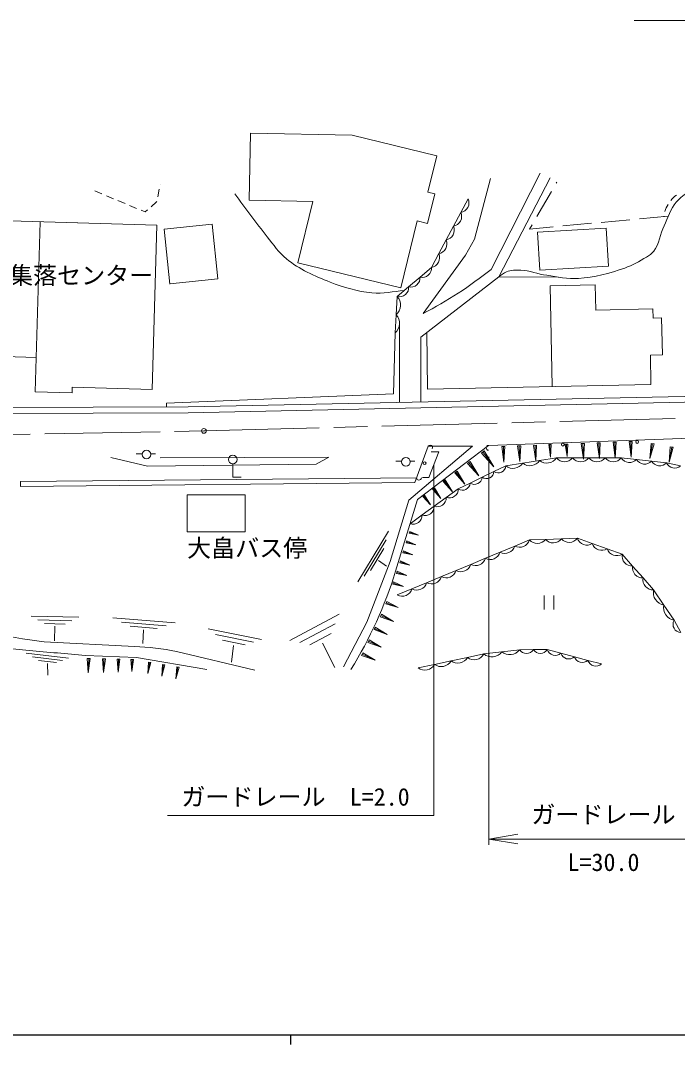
# Model space of a CAD drawing. Units: millimetres, scale not verified. Extents: x 40000 to 680000, y 20000 to 380000.
# Drawn here: x 139947 to 208244, y 204000 to 310357 of the extents above; entities that cross this region are included whole.
import ezdxf
from ezdxf.enums import TextEntityAlignment as Align

# ---------------------------------------------------------------- set-up
doc = ezdxf.new("R2010")
doc.units = ezdxf.units.MM
doc.header["$LTSCALE"] = 1000
doc.header["$PDMODE"] = 32
doc.header["$PDSIZE"] = 500
doc.linetypes.add('CHAIN', pattern=[18.5, 12, -1.5, 3.5, -1.5])
for name, color, linetype, lineweight in [('M-BGD', 7, 'Continuous', 13), ('M-BMK', 2, 'CHAIN', 13), ('M-TTL-BAND', 7, 'Continuous', 25), ('M-WORK', 1, 'Continuous', 13)]:
    doc.layers.add(name, color=color, linetype=linetype, lineweight=lineweight)
doc.styles.add('ＭＳ ゴシック', font='')
doc.styles.get('ＭＳ ゴシック').set_extended_font_data('MS Gothic')

# ---------------------------------------------------------------- blocks, each defined once
blk = doc.blocks.new('open_arrow')
at = {"color": 0, "linetype": 'Continuous', "lineweight": -2}
blk.add_lwpolyline([(7.5, 1.25), (0, 0), (7.5, -1.25)], dxfattribs=at)

msp = doc.modelspace()

# ---------------------------------------------------------------- linework, layer by layer
at = {"layer": 'M-BGD'}
msp.add_circle((159015, 267732), 250, dxfattribs=at)
msp.add_point((159015, 267732), dxfattribs=at)
at = {"layer": 'M-BMK'}
for p, q in [((159015, 267732), (258475, 270351)), ((123971, 267092), (159015, 267732))]:
    msp.add_line(p, q, dxfattribs=at)
at = {"layer": 'M-TTL-BAND'}
for p, q in [((40000, 205000), (579000, 205000)), ((168000, 205000), (168000, 204000))]:
    msp.add_line(p, q, dxfattribs=at)
at = {"layer": 'M-WORK'}
for p, q in [((246410, 310357), (203746, 310357)), ((163849, 298663), (163708, 291691)), ((163849, 298663), (174420, 298449)), ((174420, 298449), (183209, 296305)), ((183209, 296305), (182288, 292532)), ((187145, 287654), (188815, 293946)), ((193964, 294508), (188867, 284508)), ((195001, 293998), (189658, 283717)), ((195644, 293469), (195704, 293572)), ((147679, 292650), (148418, 292342)), ((154210, 292053), (154375, 292836)), ((154479, 293325), (154481, 293335)), ((183019, 292354), (182288, 292532)), ((193632, 290012), (195141, 292605)), ((148879, 292150), (149618, 291843)), ((150079, 291651), (150818, 291343)), ((153537, 291017), (154094, 291507)), ((154094, 291507), (154106, 291564)), ((170341, 291557), (163708, 291691)), ((168790, 285199), (170341, 291557)), ((182267, 289272), (183019, 292354)), ((186477, 291850), (185714, 290423)), ((151280, 291151), (152018, 290844)), ((152480, 290652), (152916, 290470)), ((152916, 290470), (153162, 290686)), ((185714, 290423), (184951, 288996)), ((129748, 289789), (154110, 289102)), ((141990, 289444), (141492, 271795)), ((181166, 289541), (179470, 282592)), ((181166, 289541), (182267, 289272)), ((199314, 289296), (196327, 289018)), ((203296, 289668), (200309, 289389)), ((207279, 290039), (204292, 289760)), ((154110, 289102), (153628, 272025)), ((154874, 288667), (159880, 289186)), ((154874, 288667), (155465, 282965)), ((160465, 283533), (159880, 289186)), ((184951, 288996), (184189, 287568)), ((192866, 288695), (193129, 289148)), ((195331, 288925), (192866, 288695)), ((193679, 288371), (200817, 288796)), ((193679, 288371), (193914, 284421)), ((200817, 288796), (201052, 284846)), ((184189, 287568), (183426, 286141)), ((186213, 285984), (187145, 287654)), ((183426, 286141), (182663, 284714)), ((179470, 282592), (168790, 285199)), ((181802, 279920), (186213, 285984)), ((182663, 284714), (181480, 283707)), ((193914, 284421), (201052, 284846)), ((160465, 283533), (155460, 283014)), ((181480, 283707), (180296, 282699)), ((189658, 283717), (181556, 277477)), ((189658, 283717), (195845, 283704)), ((180296, 282699), (179113, 281691)), ((199696, 282901), (194997, 282798)), ((194997, 282798), (195226, 272336)), ((199754, 280283), (199696, 282901)), ((179113, 281691), (178999, 279802)), ((178999, 279802), (178884, 277912)), ((199754, 280283), (205680, 280413)), ((205680, 280413), (205701, 279448)), ((179341, 278833), (179341, 270686)), ((206588, 279467), (205701, 279448)), ((206672, 275616), (206588, 279467)), ((178884, 277912), (178726, 271585)), ((182250, 272051), (182202, 277975)), ((181556, 277477), (181556, 270733)), ((205419, 275589), (206672, 275616)), ((205419, 275589), (205485, 272561)), ((138317, 275452), (141593, 275360)), ((157363, 270219), (264012, 272486)), ((182250, 272051), (205485, 272561)), ((141492, 271795), (145317, 271687)), ((145317, 271687), (145333, 272259)), ((153628, 272025), (145333, 272259)), ((178726, 271585), (155122, 270619)), ((157371, 269619), (264364, 271893)), ((122722, 270096), (157363, 270219)), ((155122, 270619), (155122, 270211)), ((122713, 269496), (157371, 269619)), ((188604, 266225), (218122, 267262)), ((186934, 266159), (180308, 260552)), ((180927, 262362), (182329, 266141)), ((181222, 260618), (188604, 266225)), ((182329, 266141), (186934, 266159)), ((189976, 266102), (190300, 266114)), ((189976, 266102), (190201, 264491)), ((190138, 266108), (190201, 264491)), ((190300, 266114), (190201, 264491)), ((191625, 266166), (191949, 266178)), ((191625, 266166), (191850, 264553)), ((191787, 266172), (191850, 264553)), ((191949, 266178), (191850, 264553)), ((193276, 266230), (193600, 266243)), ((193276, 266230), (193501, 264616)), ((193438, 266236), (193501, 264616)), ((193600, 266243), (193501, 264616)), ((194856, 266305), (195115, 266315)), ((194856, 266305), (195036, 265012)), ((194986, 266310), (195036, 265012)), ((195115, 266315), (195036, 265012)), ((196581, 266352), (196840, 266362)), ((196581, 266352), (196761, 265058)), ((196711, 266357), (196761, 265058)), ((196840, 266362), (196761, 265058)), ((198237, 266423), (198561, 266435)), ((198237, 266423), (198462, 264804)), ((198399, 266429), (198462, 264804)), ((198561, 266435), (198462, 264804)), ((199893, 266487), (200219, 266500)), ((199893, 266487), (200119, 264867)), ((200056, 266493), (200119, 264867)), ((200219, 266500), (200119, 264867)), ((201552, 266552), (201877, 266564)), ((201552, 266552), (201778, 264930)), ((201714, 266558), (201778, 264930)), ((201877, 266564), (201778, 264930)), ((203212, 266616), (203538, 266629)), ((203212, 266616), (203438, 264992)), ((203375, 266622), (203438, 264992)), ((203538, 266629), (203438, 264992)), ((205492, 266436), (205370, 264866)), ((205645, 266409), (205370, 264866)), ((205799, 266382), (205370, 264866)), ((205492, 266436), (205799, 266382)), ((207489, 266080), (207366, 264487)), ((207645, 266053), (207366, 264487)), ((207800, 266025), (207366, 264487)), ((207489, 266080), (207800, 266025)), ((153136, 264076), (149357, 264955)), ((152608, 265342), (151986, 265342)), ((153984, 265342), (153497, 265342)), ((154472, 264920), (172012, 264990)), ((172012, 264990), (170677, 264269)), ((183436, 265557), (182399, 262877)), ((183436, 265557), (182630, 265557)), ((187855, 265435), (188148, 265653)), ((187855, 265435), (189140, 264008)), ((188002, 265544), (189140, 264008)), ((188148, 265653), (189140, 264008)), ((188630, 265037), (188630, 224738)), ((193900, 264658), (195651, 264933)), ((195651, 264933), (197339, 264933)), ((197339, 264933), (199026, 264933)), ((199026, 264933), (200713, 264933)), ((200713, 264933), (202400, 264933)), ((202400, 264933), (203971, 264763)), ((170677, 264269), (153136, 264076)), ((162009, 264310), (162009, 262938)), ((179570, 264589), (178949, 264589)), ((180946, 264589), (180460, 264589)), ((182918, 264217), (182918, 227782)), ((186406, 264361), (186673, 264559)), ((186406, 264361), (187574, 263064)), ((186539, 264460), (187574, 263064)), ((186673, 264559), (187574, 263064)), ((189162, 263509), (190396, 264107)), ((190396, 264107), (192148, 264382)), ((192148, 264382), (193900, 264658)), ((203971, 264763), (205541, 264593)), ((205541, 264593), (207111, 264423)), ((207111, 264423), (208552, 264116)), ((139963, 262468), (181114, 262864)), ((162009, 262938), (162904, 262938)), ((182417, 262877), (181751, 262877)), ((185084, 263381), (185326, 263560)), ((185084, 263381), (186145, 262203)), ((185205, 263471), (186145, 262203)), ((185326, 263560), (186145, 262203)), ((186692, 262314), (187927, 262912)), ((187927, 262912), (189162, 263509)), ((139963, 262468), (139963, 261968)), ((139963, 261968), (180927, 262362)), ((182776, 261670), (182975, 261818)), ((182776, 261670), (183650, 260699)), ((182875, 261744), (183650, 260699)), ((182975, 261818), (183650, 260699)), ((183877, 262486), (184097, 262649)), ((183877, 262486), (184840, 261417)), ((183987, 262568), (184840, 261417)), ((184097, 262649), (184840, 261417)), ((184206, 260811), (185458, 261717)), ((185458, 261717), (186692, 262314)), ((178937, 253148), (181222, 260618)), ((181770, 260925), (181951, 261059)), ((181770, 260925), (182563, 260044)), ((181861, 260992), (182563, 260044)), ((181951, 261059), (182563, 260044)), ((182954, 259905), (184206, 260811)), ((180308, 260552), (178375, 254172)), ((181702, 259000), (182954, 259905)), ((180450, 258094), (181702, 259000)), ((175005, 252041), (178203, 257331)), ((175672, 252644), (177957, 256423)), ((180361, 257102), (180422, 257291)), ((180361, 257102), (181326, 256895)), ((180392, 257196), (181326, 256895)), ((180422, 257291), (181326, 256895)), ((192857, 256409), (191330, 255774)), ((194515, 256467), (192857, 256409)), ((196173, 256526), (194515, 256467)), ((197831, 256585), (196173, 256526)), ((199383, 256034), (197831, 256585)), ((176340, 253247), (177711, 255514)), ((179708, 255074), (179772, 255274)), ((179772, 255274), (180728, 254856)), ((180039, 256102), (180102, 256296)), ((180039, 256102), (181031, 255889)), ((180070, 256199), (181031, 255889)), ((180102, 256296), (181031, 255889)), ((191330, 255774), (189803, 255139)), ((200936, 255483), (199383, 256034)), ((202488, 254932), (200936, 255483)), ((177166, 254279), (178010, 253667)), ((179368, 254019), (179434, 254224)), ((179434, 254224), (180417, 253794)), ((179708, 255074), (180728, 254856)), ((179740, 255174), (180728, 254856)), ((188276, 254505), (186748, 253870)), ((189803, 255139), (188276, 254505)), ((203578, 253696), (202488, 254932)), ((178375, 254172), (175949, 247880)), ((179018, 252934), (179086, 253146)), ((179086, 253146), (180097, 252703)), ((179368, 254019), (180417, 253794)), ((179401, 254121), (180417, 253794)), ((185221, 253235), (183694, 252601)), ((186748, 253870), (185221, 253235)), ((204668, 252460), (203578, 253696)), ((179018, 252934), (180097, 252703)), ((179052, 253040), (180097, 252703)), ((183694, 252601), (182167, 251966)), ((205757, 251224), (204668, 252460)), ((178659, 251820), (178729, 252038)), ((178659, 251820), (179768, 251583)), ((178694, 251929), (179768, 251583)), ((178729, 252038), (179768, 251583)), ((180640, 251331), (179113, 250697)), ((182167, 251966), (180640, 251331)), ((206821, 249642), (205757, 251224)), ((177911, 249753), (178012, 250003)), ((178012, 250003), (179203, 249376)), ((194397, 250642), (194397, 249184)), ((195369, 250642), (195369, 249184)), ((177911, 249753), (179203, 249376)), ((177961, 249878), (179203, 249376)), ((207884, 248060), (206821, 249642)), ((141054, 248506), (146000, 248371)), ((141755, 248111), (145288, 248014)), ((149541, 248316), (156037, 247787)), ((150451, 247878), (155091, 247500)), ((167934, 245974), (173077, 248705)), ((175949, 247880), (173524, 243223)), ((177332, 248421), (177458, 248683)), ((177332, 248421), (178704, 247924)), ((177395, 248552), (178704, 247924)), ((177458, 248683), (178704, 247924)), ((208575, 246777), (207884, 248060)), ((142456, 247716), (144576, 247658)), ((143513, 247436), (143492, 245934)), ((151360, 247440), (154144, 247213)), ((152740, 247085), (152666, 245635)), ((159474, 247185), (164998, 246053)), ((168988, 245740), (172661, 247690)), ((176695, 247092), (176822, 247356)), ((176695, 247092), (178074, 246593)), ((176759, 247224), (178074, 246593)), ((176822, 247356), (178074, 246593)), ((151787, 245336), (142419, 245828)), ((160209, 246586), (164155, 245777)), ((160944, 245986), (163312, 245501)), ((170041, 245505), (172245, 246675)), ((176055, 245757), (176182, 246022)), ((176055, 245757), (177442, 245255)), ((176119, 245890), (177442, 245255)), ((176182, 246022), (177442, 245255)), ((140551, 244645), (144956, 244129)), ((164301, 242876), (156164, 244826)), ((162092, 245452), (161876, 243702)), ((171356, 245674), (172632, 243174)), ((175411, 244414), (175539, 244681)), ((175539, 244681), (176805, 243910)), ((188112, 244563), (189975, 244783)), ((189975, 244783), (191838, 245002)), ((191838, 245002), (193270, 245011)), ((193270, 245011), (194702, 245020)), ((194702, 245020), (196113, 244646)), ((196113, 244646), (197523, 244273)), ((141186, 244268), (144332, 243899)), ((141820, 243891), (143708, 243670)), ((142767, 243579), (142789, 242366)), ((146708, 244405), (151998, 244211)), ((146880, 244107), (147192, 244100)), ((146880, 244107), (147001, 242590)), ((147036, 244104), (147001, 242590)), ((147192, 244100), (147001, 242590)), ((148478, 244071), (148772, 244064)), ((148478, 244071), (148592, 242638)), ((148625, 244067), (148592, 242638)), ((148772, 244064), (148592, 242638)), ((149990, 244036), (150267, 244030)), ((149990, 244036), (150098, 242684)), ((150129, 244033), (150098, 242684)), ((150267, 244030), (150098, 242684)), ((151421, 244003), (151683, 243997)), ((151421, 244003), (151523, 242728)), ((151552, 244000), (151523, 242728)), ((151683, 243997), (151523, 242728)), ((151998, 244211), (159327, 242963)), ((153272, 243705), (153200, 242524)), ((153387, 243687), (153200, 242524)), ((153502, 243668), (153200, 242524)), ((153272, 243705), (153502, 243668)), ((175411, 244414), (176805, 243910)), ((175475, 244547), (176805, 243910)), ((182997, 243482), (184702, 243842)), ((184702, 243842), (186407, 244203)), ((186407, 244203), (188112, 244563)), ((197523, 244273), (198934, 243899)), ((198934, 243899), (200344, 243526)), ((154713, 243474), (154639, 242259)), ((154831, 243455), (154639, 242259)), ((154949, 243436), (154639, 242259)), ((154713, 243474), (154949, 243436)), ((156188, 243238), (156112, 241987)), ((156309, 243218), (156112, 241987)), ((156431, 243199), (156112, 241987)), ((156188, 243238), (156431, 243199)), ((181292, 243122), (182997, 243482)), ((182918, 227782), (155220, 227782)), ((188630, 225338), (212937, 225338))]:
    msp.add_line(p, q, dxfattribs=at)
msp.add_lwpolyline([(157271, 261101), (157271, 257252), (163317, 257252), (163317, 261101)], close=True, dxfattribs=at)
for centre, radius in [((196328, 266304), 150), ((204053, 266589), 150), ((153053, 265274), 450), ((162009, 264760), 450), ((180015, 264521), 450), ((181951, 264375), 150)]:
    msp.add_circle(centre, radius, dxfattribs=at)
for centre, radius, start, end in [((185550, 291428), 1018, 279.26264, 24.48989), ((210187, 289491), 3421, 127.1268, 140.52395), ((184788, 290001), 1018, 279.26264, 24.48989), ((210187, 289491), 3421, 148.89717, 162.29431), ((210187, 289491), 3421, 170.66753, 171.53594), ((184025, 288573), 1018, 279.26264, 24.48989), ((183262, 287146), 1018, 279.26264, 24.48989), ((182499, 285719), 1018, 279.26264, 24.48989), ((181712, 284633), 955, 255.94429, 4.88351), ((162330, 317647), 42455, 297.30013, 308.68747), ((180528, 283625), 955, 255.94429, 4.88351), ((179345, 282618), 955, 255.94429, 4.88351), ((178138, 280802), 1320, 310.71721, 42.36243), ((178024, 278913), 1320, 310.71721, 42.36243), ((182541, 266009), 250, 328.08259, 148.08259), ((188604, 265975), 250, 90, 270), ((194654, 265568), 1183, 230.36727, 327.49925), ((196495, 265623), 1090, 219.26469, 320.73531), ((198182, 265623), 1090, 219.26469, 320.73531), ((199870, 265623), 1090, 219.26469, 320.73531), ((201557, 265623), 1090, 219.26469, 320.73531), ((203248, 265424), 979, 210.0933, 317.55493), ((189610, 264157), 788, 235.32292, 356.32973), ((191151, 265018), 1183, 230.36727, 327.49925), ((192902, 265293), 1183, 230.36727, 327.49925), ((204818, 265254), 979, 210.0933, 317.55493), ((206388, 265084), 979, 210.0933, 317.55493), ((207931, 264738), 879, 200.9606, 314.94534), ((181364, 262864), 250, 180, 360), ((187141, 262962), 788, 235.32292, 356.32973), ((188375, 263560), 788, 235.32292, 356.32973), ((184512, 261706), 946, 251.1346, 0.62653), ((185906, 262365), 788, 235.32292, 356.32973), ((183260, 260801), 946, 251.1346, 0.62653), ((182008, 259895), 946, 251.1346, 0.62653), ((180756, 258989), 946, 251.1346, 0.62653), ((191842, 256696), 1055, 240.93731, 344.19833), ((193663, 257098), 1060, 220.53521, 323.51228), ((195321, 257156), 1060, 220.53521, 323.51228), ((196979, 257215), 1060, 220.53521, 323.51228), ((198824, 256920), 1048, 198.66274, 302.27634), ((190315, 256061), 1055, 240.93731, 344.19833), ((200376, 256369), 1048, 198.66274, 302.27634), ((201929, 255818), 1048, 198.66274, 302.27634), ((187261, 254792), 1055, 240.93731, 344.19833), ((188788, 255427), 1055, 240.93731, 344.19833), ((203520, 254743), 1049, 169.60585, 273.18757), ((136189, 266453), 44771, 328.34074, 342.71182), ((184207, 253523), 1055, 240.93731, 344.19833), ((185734, 254157), 1055, 240.93731, 344.19833), ((204609, 253507), 1049, 169.60585, 273.18757), ((182679, 252888), 1055, 240.93731, 344.19833), ((205699, 252271), 1049, 169.60585, 273.18757), ((179625, 251619), 1055, 240.93731, 344.19833), ((181152, 252253), 1055, 240.93731, 344.19833), ((207065, 250955), 1335, 168.37112, 259.44862), ((146620, 284784), 39181, 245.99277, 263.84564), ((208129, 249373), 1335, 168.37112, 259.44862), ((142314, 270556), 25666, 241.71504, 266.7424), ((208638, 247639), 864, 150.78979, 265.84292), ((233492, 1240452), 999820, 264.68374, 265.02049), ((150508, 215311), 30052, 79.15314, 87.56071), ((188938, 245566), 1300, 230.53311, 322.91792), ((190801, 245786), 1300, 230.53311, 322.91792), ((192551, 245448), 841, 211.9857, 328.71731), ((193983, 245457), 841, 211.9857, 328.71731), ((195527, 245283), 865, 197.6965, 312.64073), ((196937, 244909), 865, 197.6965, 312.64073), ((183695, 244395), 1149, 232.61226, 331.25435), ((185399, 244755), 1149, 232.61226, 331.25435), ((187104, 245115), 1149, 232.61226, 331.25435), ((198348, 244536), 865, 197.6965, 312.64073), ((199758, 244162), 865, 197.6965, 312.64073), ((181990, 244034), 1149, 232.61226, 331.25435)]:
    msp.add_arc(centre, radius, start, end, dxfattribs=at)
for points, knots in [([(189658, 283717), (189928, 283898), (190161, 284150), (190467, 284262), (190932, 284431), (191449, 284441), (191943, 284420), (192861, 284380), (193740, 284027), (194650, 283893), (195739, 283731), (196837, 283492), (197936, 283559), (199579, 283658), (201203, 284092), (202752, 284648), (203548, 284934), (204306, 285336), (205019, 285791), (205290, 285963), (205582, 286131), (205775, 286388), (206347, 287152), (206449, 288175), (206847, 289042), (207230, 289875), (207522, 290783), (208113, 291485), (208487, 291930), (208956, 292338), (209501, 292540), (210437, 292886), (211493, 292652), (212489, 292715), (213262, 292765), (214044, 292751), (214809, 292874), (215436, 292974), (216049, 293156), (216655, 293346)], [0, 0, 0, 0, 1, 1, 1, 2, 2, 2, 3, 3, 3, 4, 4, 4, 5, 5, 5, 6, 6, 6, 7, 7, 7, 8, 8, 8, 9, 9, 9, 10, 10, 10, 11, 11, 11, 12, 12, 12, 13, 13, 13, 13]), ([(162214, 292342), (163345, 290854), (164427, 289328), (165606, 287878), (166243, 287095), (166802, 286221), (167592, 285593), (168932, 284528), (170531, 283805), (172127, 283185), (173525, 282642), (174991, 282193), (176485, 282060), (177604, 281961), (178724, 282229), (179844, 282313)], [0, 0, 0, 0, 1, 1, 1, 2, 2, 2, 3, 3, 3, 4, 4, 4, 5, 5, 5, 5])]:
    msp.add_open_spline(points, degree=3, knots=knots, dxfattribs=at)

# ---------------------------------------------------------------- block references
at = {"layer": 'M-WORK', "xscale": 400, "yscale": 400}
msp.add_blockref('open_arrow', (188630, 225338), dxfattribs=at)

# ---------------------------------------------------------------- texts
at = {"layer": 'M-BGD', "style": 'ＭＳ ゴシック'}
msp.add_text('宇津賀集落センター', height=1833, dxfattribs=at).set_placement((131248, 282415), align=Align.BOTTOM_LEFT)
at = {"layer": 'M-WORK', "style": 'ＭＳ ゴシック'}
msp.add_text('大畠バス停', height=1833, dxfattribs=at).set_placement((163512, 255564), align=Align.MIDDLE_CENTER)
for s, p in [('ガードレール\u3000L=2.0', (168534, 228259)), ('ガードレール', (200546, 226425)), ('L=30.0', (200546, 221469))]:
    msp.add_text(s, height=1833, dxfattribs=at).set_placement(p, align=Align.BOTTOM_CENTER)

doc.saveas('drawing.dxf')
